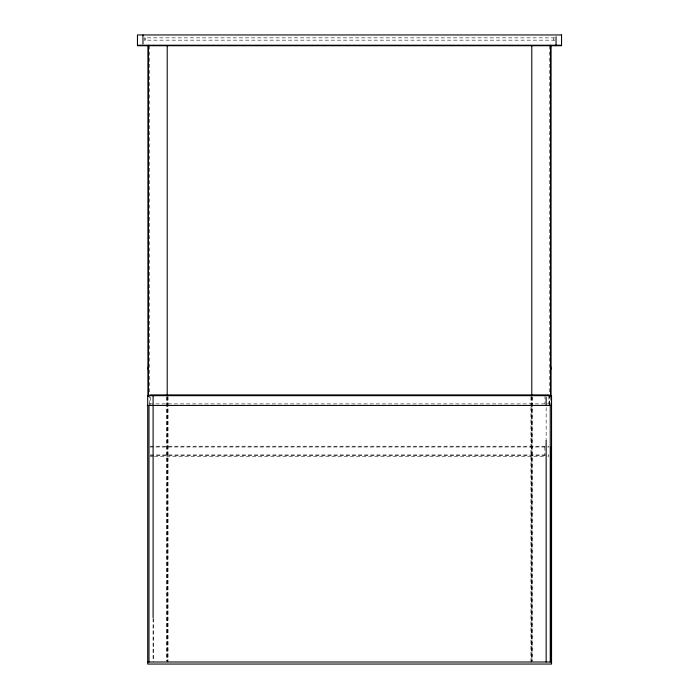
<?xml version="1.0" encoding="UTF-8"?>
<svg xmlns="http://www.w3.org/2000/svg" width="699" height="699" viewBox="0 0 699 699"><rect width="100%" height="100%" fill="white"/><g stroke="black" fill="none" stroke-linecap="round" stroke-linejoin="round"><path stroke-width="0.52" stroke-dasharray="3.5 2.62" d="M549.239 404.555L549.624 395.678M549.624 403.891L549.143 404.607M150.276 446.224L548.724 446.224M149.787 446.993L549.213 446.993M150.276 454.953L548.724 454.953M150.276 455.722L548.724 455.722M150.049 456.744L153.23 456.744M154.322 456.744L545.77 456.744M547.806 456.744L548.794 456.744M150.11 404.607L149.638 403.891L150.023 404.555M553.73 37.86L553.73 40.166M550.262 396.761L550.262 405.429M549.388 45.723L549.388 404.677M548.855 395.678L548.855 403.891L150.407 403.891L150.407 395.678M546.155 407.587L546.155 439.199M545.002 395.678L545.002 403.891M544.879 446.993L544.879 454.953M532.306 396.945L532.306 660.904M531.922 396.656L531.922 406.46M531.922 407.447L531.922 661.997M531.79 396.945L531.79 660.904M531.406 396.656L531.406 661.997M530.943 396.656L530.943 406.46M530.943 407.447L530.943 661.997M168.057 396.656L168.057 661.997M167.594 396.656L167.594 661.997M167.21 396.945L167.21 660.904M167.078 396.656L167.078 661.997M166.694 396.945L166.694 660.904M153.23 618.563L153.23 661.997M153.098 618.484L153.098 660.913M149.612 45.723L149.612 404.677M145.27 37.86L145.27 40.166M554.753 37.86L144.247 37.86L144.247 40.166L554.753 40.166L554.753 37.86"/><path stroke-width="1.05" d="M138.472 45.217L560.528 45.217M147.97 367.15L148.476 367.15M550.524 367.15L551.03 367.15M150.407 394.909L548.855 394.909M147.707 405.429L551.546 405.429M551.153 446.993L551.293 661.997M147.707 661.997L551.546 661.997M556.037 36.75L556.037 45.723M551.03 45.723L551.03 396.289M550.524 45.723L550.524 396.289M550.262 45.217L550.262 45.723M550.262 405.429L550.262 661.997M546.155 397.303L546.155 405.429M546.155 440.064L546.155 661.997M531.79 45.723L531.79 394.76M167.21 45.723L167.21 394.76M153.098 395.678L153.098 617.61M148.992 405.429L148.992 661.997M148.738 45.217L148.738 45.723M148.476 45.723L148.476 396.289M147.97 45.723L147.97 396.289M142.963 34.95L142.963 43.932M148.476 368.766L147.97 368.766L148.476 368.766M561.55 34.95L137.45 34.95L137.45 45.723L561.55 45.723L561.55 34.95M551.03 368.766L550.524 368.766L551.03 368.766M551.546 395.678L147.707 395.678L147.707 664.05L551.546 664.05L551.546 395.678"/></g></svg>
